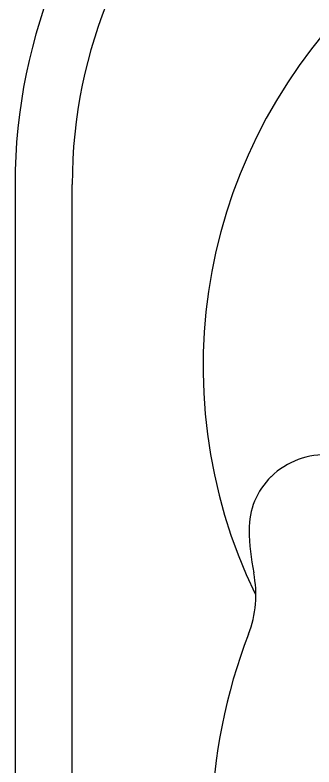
# Model space of a CAD drawing. Extents: x 944 to 1031, y 781 to 934.
# Drawn here: x 944.43 to 950.96, y 864.95 to 881.38 of the extents above; entities that cross this region are included whole.
import ezdxf

# ---------------------------------------------------------------- set-up
doc = ezdxf.new("R2010")
doc.units = 0
doc.header["$MEASUREMENT"] = 0
doc.layers.add('1', color=4, linetype='Continuous')
doc.layers.add('SHELL', color=3, linetype='Continuous')

# ---------------------------------------------------------------- blocks, each defined once
blk = doc.blocks.new('2006 ARIA')
at = {"layer": 'SHELL', "color": 4, "linetype": 'Continuous'}
blk.add_line((0, 75), (0, 12), dxfattribs=at)
at = {"layer": 'SHELL', "linetype": 'Continuous'}
blk.add_line((1.249, 12), (1.249, 75), dxfattribs=at)
at = {"layer": 'SHELL', "color": 4, "linetype": 'Continuous'}
blk.add_arc((12, 75), 12, 90, 180, dxfattribs=at)
at = {"layer": 'SHELL', "linetype": 'Continuous'}
for centre, radius, start, end in [((12, 75), 10.751, 90, 180), ((15.474, 71.014), 11.366, 133.0245, 205.8611), ((6.778, 67.393), 1.7, 86.4812, 134.05), ((6.7, 67.475), 1.587, 134.05, 181.0119), ((10.334, 67.539), 5.222, 181.0119, 191.3478), ((2.852, 66.037), 2.409, 338.9233, 11.3478), ((16.404, 60.814), 12.115, 158.9233, 178.5271)]:
    blk.add_arc(centre, radius, start, end, dxfattribs=at)

msp = doc.modelspace()

# ---------------------------------------------------------------- block references
at = {"layer": '1'}
msp.add_blockref('2006 ARIA', (944.433, 802.675), dxfattribs=at)

doc.saveas('drawing.dxf')
